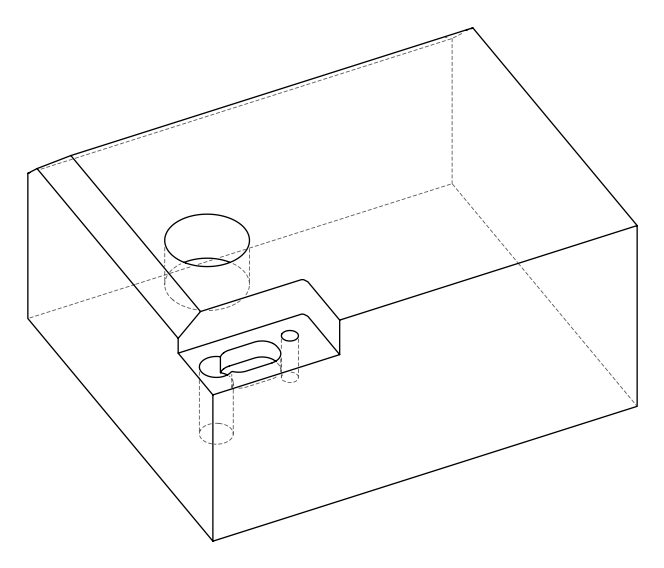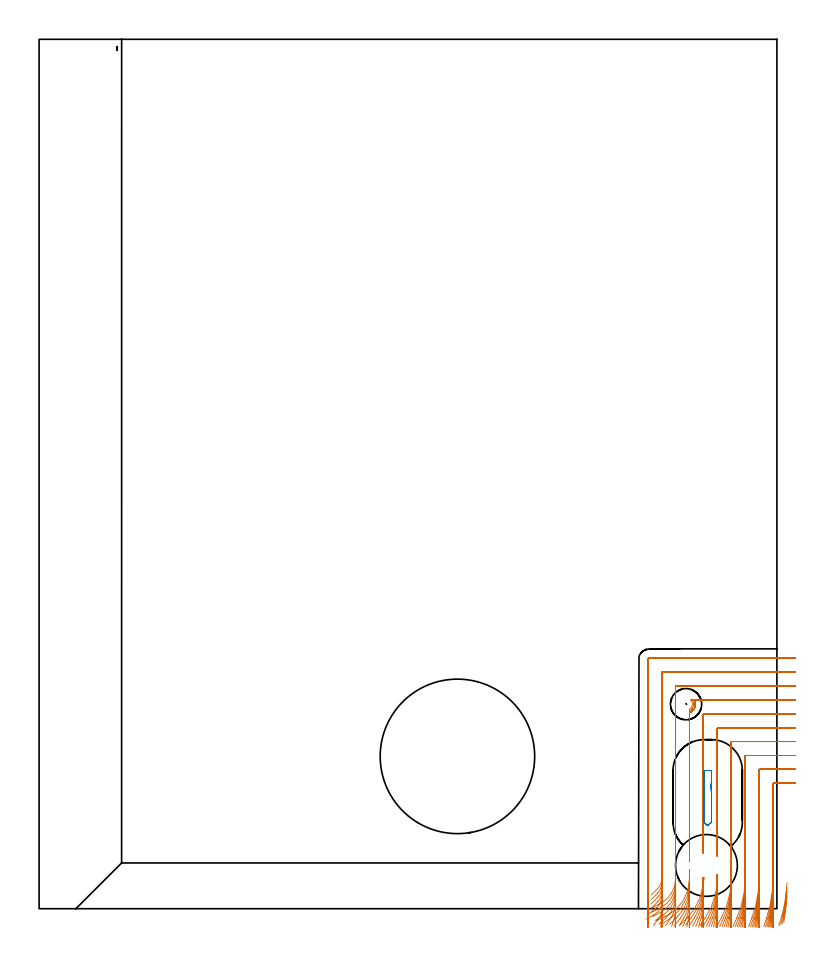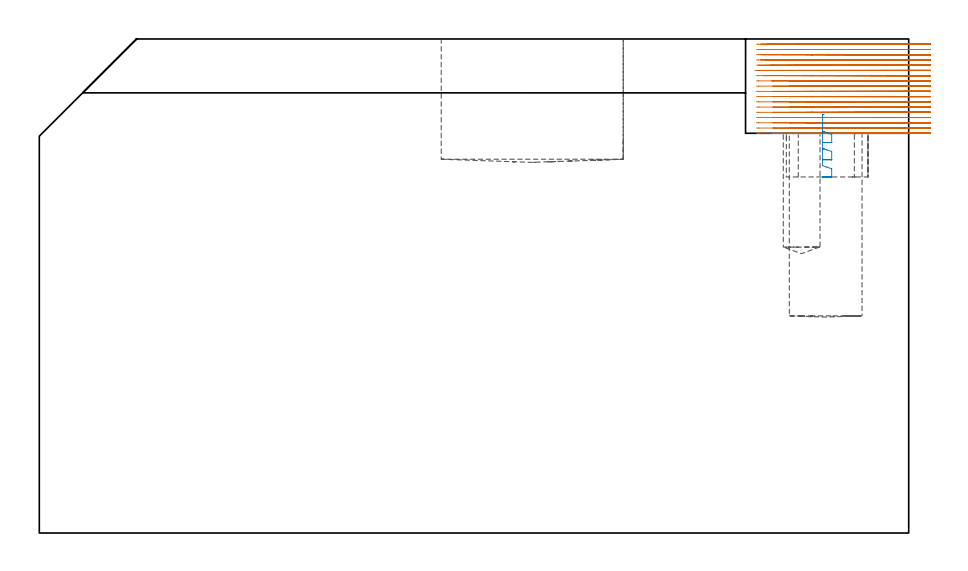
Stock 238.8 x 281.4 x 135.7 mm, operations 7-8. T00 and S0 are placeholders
(PLAN: 8 operations, 6 tool changes, 70.9 min)
(1 INDEXABLE_INSERT_DRILL_BLIND_HOLE_FROM_SOLID | STEP1POCKET | NXT0302_038 | 0.15 min | 65399 mm3)
(2 INDEXABLE_INSERT_DRILL_BLIND_HOLE_FROM_SOLID_1 | STEP1POCKET_1 | NXT0302_011 | 0.22 min | 23911 mm3)
(3 SPOT_DRILL | STEP1POCKET_2 | NXT0321_9005460120000 | 0.03 min | 2817 mm3)
(4 DRILL_BLIND_HOLE_INTO_CENTER | STEP1POCKET_2 | NXT0301_072 | 0.15 min | 2605 mm3)
(5 AREA_MILL | FG_CHAMFER_SURFACE | UGT0205_001 | 8.6 min | 21360 mm3)
(6 AREA_MILL_1 | FG_CHAMFER_SURFACE_1 | UGT0205_001 | 22.52 min | 98596 mm3)
(7 MILL_CORNER_NOTCH_RECTANGULAR | CORNER_NOTCH_RECTANGULAR | NXT0201_008 | Follow Part, ap 1.5, ae 75% | 38.59 min | 85725 mm3)
(8 MILL_OPEN_POCKET | POCKET_OPEN | UGT0201_135 | Follow Part, ap 4.975, ae 75% | 0.65 min | 8051 mm3)
(TOOL NXT0302_038 | Index. Insert Drill 50mm [880-D5000L50-04] | D50 PA176 FL200 Z2)
(TOOL NXT0302_011 | Index. Insert Drill 20mm [880-D2000L25-05] | D20 PA176 FL100 Z2)
(TOOL NXT0321_9005460120000 | NC Spot Drill, 142deg, 12mm, Carbide, Uncoated | D12 PA142 FL30 Z2)
(TOOL NXT0301_072 | Carbide Drill 10.1mm [860.1-1010-051A1-MM 2214] | D10.1 PA140 FL71 Z2)
(TOOL UGT0205_001 | Chamfer Mill 20 x 3 x 45 deg. | D20 FL50 Z2)
(TOOL NXT0201_008 | ENDMILL 6mm [2P460-0600-NA 1630] | D6 FL26 Z6)
(TOOL UGT0201_135 | Carbide End Mill 19.9 | D19.9 FL30 Z4)
(OP 7 MILL_CORNER_NOTCH_RECTANGULAR)
G17 G21 G94 G90
T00 M6
G54
G17 G0 G90 X242.083 Y8.434 S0 M3
G43 Z145.7 H1
Z134.261
G94 G1 X241.8 Y5.447 F250.
G2 X240.289 Y-2.604 R45. F500.
G1 X239.47 Y-5.49 F250.
G0 Z145.7
X244.8 Y40.6
Z134.261
G1 X241.8
X237.797 F500.
G3 X237.5 Y40.303 R0.3
G1 Y9.685
G2 X235.462 Y-3. R40.5
G1 X234.522 Y-5.849 F250.
G0 Z145.7
X244.8 Y45.1
Z134.261
G1 X241.8
X233.297 F500.
G3 X233. Y44.803 R0.3
G1 Y9.685
G2 X230.691 Y-3. R36.
G1 X229.634 Y-5.808 F250.
G0 Z145.7
X244.8 Y49.6
Z134.261
G1 X241.8
X228.797 F500.
G3 X228.5 Y49.303 R0.3
G1 Y9.685
G2 X225.833 Y-3. R31.5
G1 X224.625 Y-5.746 F250.
G0 Z145.7
X244.8 Y54.1
Z134.261
G1 X241.8
X224.297 F500.
G3 X224. Y53.803 R0.3
G1 Y9.685
G2 X220.835 Y-3. R27.
G1 X219.425 Y-5.648 F250.
G0 Z145.7
X244.8 Y58.6
Z134.261
G1 X241.8
X219.797 F500.
G3 X219.5 Y58.303 R0.3
G1 Y20.06
Y17.06 F250.
G0 Z145.7
X244.8 Y63.1
Z134.261
G1 X241.8
X215.297 F500.
G3 X215. Y62.803 R0.3
G1 Y20.923
Y17.923 F250.
G0 Z145.7
X244.8 Y67.6
Z134.261
G1 X241.8
X212.049 F500.
G2 X212.259 Y67.101 R3.003
G1 X212.284 Y67.016
G2 X210.5 Y63.416 R3.001
G1 Y62.803
Y18.315
Y15.315 F250.
G0 Z145.7
X219.667 Y10.893
Z134.261
G1 X219.429 Y7.902
G2 X215.583 Y-3. R22.5 F500.
G1 X213.892 Y-5.478 F250.
G0 Z145.7
X215.244 Y10.078
Z134.261
G1 X214.815 Y7.109
G2 X209.77 Y-3. R18. F500.
G1 X207.656 Y-5.128 F250.
G0 Z145.7
X210.502 Y12.676
Z134.261
G1 X210.5 Y9.676
G2 X202.545 Y-2.623 R13.5 F500.
G1 X199.81 Y-3.856 F250.
G0 Z145.7
X244.8 Y72.1
Z134.261
G1 X241.8
X206.298 F500.
G3 X206. Y71.802 R0.3
G1 Y9.685
G2 X201. Y1.623 R9.
G1 X198.312 Y0.29 F250.
G0 Z145.7
X244.8 Y76.6
Z134.261
G1 X241.8
X201.798 F500.
G3 X201.5 Y76.302 R0.3
G1 Y9.685
G2 X200.229 Y6.551 R4.5
G1 X198.139 Y4.398 F250.
G0 Z145.7
X244.8 Y81.1
Z134.261
G1 X241.8
X197.6 F500.
G3 X197. Y80.5 R0.6
G1 Y9.685
Y6.685 F250.
G0 Z145.7
X242.083 Y6.995
Z132.822
G1 X241.8 Y4.008
G2 X240.752 Y-2.278 R45.
G1 X240.05 Y-5.195
G0 Z145.7
X244.8 Y40.6
Z132.822
G1 X241.8
X237.797 F500.
G3 X237.5 Y40.303 R0.3
G1 Y8.246
G2 X235.907 Y-3. R40.5
G1 X235.074 Y-5.882 F250.
G0 Z145.7
X244.8 Y45.1
Z132.822
G1 X241.8
X233.297 F500.
G3 X233. Y44.803 R0.3
G1 Y8.246
G2 X231.198 Y-3. R36.
G1 X230.261 Y-5.85 F250.
G0 Z145.7
X244.8 Y49.6
Z132.822
G1 X241.8
X228.797 F500.
G3 X228.5 Y49.303 R0.3
G1 Y8.246
G2 X226.424 Y-3. R31.5
G1 X225.353 Y-5.802 F250.
G0 Z145.7
X244.8 Y54.1
Z132.822
G1 X241.8
X224.297 F500.
G3 X224. Y53.803 R0.3
G1 Y8.246
G2 X221.546 Y-3. R27.
G1 X220.297 Y-5.727 F250.
G0 Z145.7
X244.8 Y58.6
Z132.822
G1 X241.8
X219.797 F500.
G3 X219.5 Y58.303 R0.3
G1 Y20.06
Y17.06 F250.
G0 Z145.7
X244.8 Y63.1
Z132.822
G1 X241.8
X215.297 F500.
G3 X215. Y62.803 R0.3
G1 Y20.923
Y17.923 F250.
G0 Z145.7
X244.8 Y67.6
Z132.822
G1 X241.8
X212.049 F500.
G2 X212.259 Y67.101 R3.003
X210.5 Y63.416 R3.001
G1 Y62.803
Y18.315
Y15.315 F250.
G0 Z145.7
X219.539 Y10.938
Z132.822
G1 X219.498 Y7.938
G2 X216.488 Y-3. R22.5 F500.
G1 X214.988 Y-5.598 F250.
G0 Z145.7
X215.157 Y10.073
Z132.822
G1 X214.962 Y7.079
G2 X211.054 Y-3. R18. F500.
G1 X209.18 Y-5.342 F250.
G0 Z145.7
X210.5 Y12.675
Z132.822
G1 Y9.675
Y8.246 F500.
G2 X204.468 Y-3. R13.5
G1 X201.969 Y-4.66 F250.
G0 Z145.7
X244.8 Y72.1
Z132.822
G1 X241.8
X206.298 F500.
G3 X206. Y71.802 R0.3
G1 Y8.246
G2 X201. Y0.184 R9.
G1 X198.312 Y-1.15 F250.
G0 Z145.7
X244.8 Y76.6
Z132.822
G1 X241.8
X201.798 F500.
G3 X201.5 Y76.302 R0.3
G1 Y8.246
G2 X200.229 Y5.112 R4.5
G1 X198.139 Y2.959 F250.
G0 Z145.7
X244.8 Y81.1
Z132.822
G1 X241.8
X197.6 F500.
G3 X197. Y80.5 R0.6
G1 Y8.246
Y5.246 F250.
G0 Z145.7
X242.083 Y5.557
Z131.383
G1 X241.8 Y2.57
G2 X241.158 Y-1.854 R45.
G1 X240.581 Y-4.798
G0 Z145.7
X244.8 Y40.6
Z131.383
G1 X241.8
X237.797 F500.
G3 X237.5 Y40.303 R0.3
G1 Y6.808
G2 X236.294 Y-3. R40.5
G1 X235.568 Y-5.911 F250.
G0 Z145.7
X244.8 Y45.1
Z131.383
G1 X241.8
X233.297 F500.
G3 X233. Y44.803 R0.3
G1 Y6.808
G2 X231.638 Y-3. R36.
G1 X230.821 Y-5.887 F250.
G0 Z145.7
X244.8 Y49.6
Z131.383
G1 X241.8
X228.797 F500.
G3 X228.5 Y49.303 R0.3
G1 Y6.808
G2 X226.934 Y-3. R31.5
G1 X226. Y-5.851 F250.
G0 Z145.7
X244.8 Y54.1
Z131.383
G1 X241.8
X224.297 F500.
G3 X224. Y53.803 R0.3
G1 Y6.808
G2 X222.156 Y-3. R27.
G1 X221.066 Y-5.795 F250.
G0 Z145.7
X244.8 Y58.6
Z131.383
G1 X241.8
X219.797 F500.
G3 X219.5 Y58.303 R0.3
G1 Y20.06
Y17.06 F250.
G0 Z145.7
X244.8 Y63.1
Z131.383
G1 X241.8
X215.297 F500.
G3 X215. Y62.803 R0.3
G1 Y20.923
Y17.923 F250.
G0 Z145.7
X244.8 Y67.6
Z131.383
G1 X241.8
X212.049 F500.
G2 X212.259 Y67.101 R3.003
X210.5 Y63.416 R3.001
G1 Y62.803
Y18.315
Y15.315 F250.
G0 Z145.7
X219.5 Y10.942
Z131.383
G1 Y7.942
Y6.808 F500.
G2 X217.25 Y-3. R22.5
G1 X215.942 Y-5.7 F250.
G0 Z145.7
X215. Y10.08
Z131.383
G1 Y7.08
Y6.808 F500.
G2 X212.093 Y-3. R18.
G1 X210.459 Y-5.516 F250.
G0 Z145.7
X210.5 Y12.676
Z131.383
G1 Y9.676
Y6.808 F500.
G2 X206.277 Y-3. R13.5
G1 X204.097 Y-5.061 F250.
G0 Z145.7
X244.8 Y72.1
Z131.383
G1 X241.8
X206.298 F500.
G3 X206. Y71.802 R0.3
G1 Y6.808
G2 X201.227 Y-1.138 R9.
G1 X198.578 Y-2.547 F250.
G0 Z145.7
X244.8 Y76.6
Z131.383
G1 X241.8
X201.798 F500.
G3 X201.5 Y76.302 R0.3
G1 Y6.808
G2 X200.229 Y3.674 R4.5
G1 X198.14 Y1.521 F250.
G0 Z145.7
X244.8 Y81.1
Z131.383
G1 X241.8
X197.6 F500.
G3 X197. Y80.5 R0.6
G1 Y6.808
Y3.808 F250.
G0 Z145.7
X242.083 Y4.115
Z129.944
G1 X241.8 Y1.128
G2 X241.504 Y-1.3 R45.
G1 X241.059 Y-4.267
G0 Z145.7
X244.8 Y40.6
Z129.944
G1 X241.8
X237.797 F500.
G3 X237.5 Y40.303 R0.3
G1 Y5.366
G2 X236.627 Y-3. R40.5
G1 X236.007 Y-5.935 F250.
G0 Z145.7
X244.8 Y45.1
Z129.944
G1 X241.8
X233.297 F500.
G3 X233. Y44.803 R0.3
G1 Y5.366
G2 X232.014 Y-3. R36.
G1 X231.317 Y-5.918 F250.
G0 Z145.7
X244.8 Y49.6
Z129.944
G1 X241.8
X228.797 F500.
G3 X228.5 Y49.303 R0.3
G1 Y5.366
G2 X227.369 Y-3. R31.5
G1 X226.572 Y-5.892 F250.
G0 Z145.7
X244.8 Y54.1
Z129.944
G1 X241.8
X224.297 F500.
G3 X224. Y53.803 R0.3
G1 Y5.366
G2 X222.671 Y-3. R27.
G1 X221.742 Y-5.852 F250.
G0 Z145.7
X244.8 Y58.6
Z129.944
G1 X241.8
X219.797 F500.
G3 X219.5 Y58.303 R0.3
G1 Y20.06
Y17.06 F250.
G0 Z145.7
X244.8 Y63.1
Z129.944
G1 X241.8
X215.297 F500.
G3 X215. Y62.803 R0.3
G1 Y20.923
Y17.923 F250.
G0 Z145.7
X244.8 Y67.6
Z129.944
G1 X241.8
X212.049 F500.
G2 X212.259 Y67.101 R3.003
X210.5 Y63.416 R3.001
G1 Y62.803
Y18.315
Y15.315 F250.
G0 Z145.7
X219.5 Y10.942
Z129.944
G1 Y7.942
Y5.366 F500.
G2 X217.887 Y-3. R22.5
G1 X216.771 Y-5.785 F250.
G0 Z145.7
X215. Y10.08
Z129.944
G1 Y7.08
Y5.366 F500.
G2 X212.938 Y-3. R18.
G1 X211.544 Y-5.656 F250.
G0 Z145.7
X210.5 Y12.676
Z129.944
G1 Y9.676
Y5.366 F500.
G2 X207.595 Y-3. R13.5
G1 X205.736 Y-5.355 F250.
G0 Z145.7
X244.8 Y72.1
Z129.944
G1 X241.8
X206.298 F500.
G3 X206. Y71.802 R0.3
G1 Y5.366
G2 X201.899 Y-2.184 R9.
G1 X199.382 Y-3.817 F250.
G0 Z145.7
X244.8 Y76.6
Z129.944
G1 X241.8
X201.798 F500.
G3 X201.5 Y76.302 R0.3
G1 Y5.366
G2 X200.229 Y2.232 R4.5
G1 X198.14 Y0.079 F250.
G0 Z145.7
X244.8 Y81.1
Z129.944
G1 X241.8
X197.6 F500.
G3 X197. Y80.5 R0.6
G1 Y5.366
Y2.366 F250.
G0 Z145.7
X244.8 Y40.6
Z128.505
G1 X241.8
X237.797 F500.
G3 X237.5 Y40.303 R0.3
G1 Y3.808
G2 X236.924 Y-3. R40.5
G1 X236.419 Y-5.957 F250.
G0 Z145.7
X244.8 Y45.1
Z128.505
G1 X241.8
X233.297 F500.
G3 X233. Y44.803 R0.3
G1 Y3.808
G2 X232.35 Y-3. R36.
G1 X231.783 Y-5.946 F250.
G0 Z145.7
X244.8 Y49.6
Z128.505
G1 X241.8
X228.797 F500.
G3 X228.5 Y49.303 R0.3
G1 Y3.808
G2 X227.755 Y-3. R31.5
G1 X227.107 Y-5.929 F250.
G0 Z145.7
X244.8 Y54.1
Z128.505
G1 X241.8
X224.297 F500.
G3 X224. Y53.803 R0.3
G1 Y3.808
G2 X223.127 Y-3. R27.
G1 X222.371 Y-5.903 F250.
G0 Z145.7
X244.8 Y58.6
Z128.505
G1 X241.8
X219.797 F500.
G3 X219.5 Y58.303 R0.3
G1 Y20.06
Y17.06 F250.
G0 Z145.7
X244.8 Y63.1
Z128.505
G1 X241.8
X215.297 F500.
G3 X215. Y62.803 R0.3
G1 Y20.923
Y17.923 F250.
G0 Z145.7
X244.8 Y67.6
Z128.505
G1 X241.8
X212.049 F500.
G2 X212.259 Y67.101 R3.003
X210.5 Y63.416 R3.001
G1 Y62.803
Y18.315
Y15.315 F250.
G0 Z145.7
X219.5 Y10.942
Z128.505
G1 Y7.942
Y3.808 F500.
G2 X218.445 Y-3. R22.5
G1 X217.537 Y-5.859 F250.
G0 Z145.7
X215. Y10.08
Z128.505
G1 Y7.08
Y3.808 F500.
G2 X213.663 Y-3. R18.
G1 X212.528 Y-5.777 F250.
G0 Z145.7
X210.5 Y12.676
Z128.505
G1 Y9.676
Y3.808 F500.
G2 X208.657 Y-3. R13.5
G1 X207.144 Y-5.591 F250.
G0 Z145.7
X244.8 Y72.1
Z128.505
G1 X241.8
X206.298 F500.
G3 X206. Y71.802 R0.3
G1 Y3.808
G2 X202.888 Y-2.999 R9.
G1 X200.619 Y-4.961 F250.
G0 Z145.7
X244.8 Y76.6
Z128.505
G1 X241.8
X201.798 F500.
G3 X201.5 Y76.302 R0.3
G1 Y3.808
G2 X199.819 Y0.301 R4.5
G1 X197.481 Y-1.578 F250.
G0 Z145.7
X244.8 Y81.1
Z128.505
G1 X241.8
X197.6 F500.
G3 X197. Y80.5 R0.6
G1 Y3.808
Y0.808 F250.
G0 Z145.7
X244.8 Y40.6
Z127.067
G1 X241.8
X237.797 F500.
G3 X237.5 Y40.303 R0.3
G1 Y2.063
G2 X237.182 Y-3. R40.5
G1 X236.807 Y-5.976 F250.
G0 Z145.7
X244.8 Y45.1
Z127.067
G1 X241.8
X233.297 F500.
G3 X233. Y44.803 R0.3
G1 Y2.063
G2 X232.642 Y-3. R36.
G1 X232.22 Y-5.97 F250.
G0 Z145.7
X244.8 Y49.6
Z127.067
G1 X241.8
X228.797 F500.
G3 X228.5 Y49.303 R0.3
G1 Y2.063
G2 X228.09 Y-3. R31.5
G1 X227.608 Y-5.961 F250.
G0 Z145.7
X244.8 Y54.1
Z127.067
G1 X241.8
X224.297 F500.
G3 X224. Y53.803 R0.3
G1 Y2.063
G2 X223.521 Y-3. R27.
G1 X222.958 Y-5.947 F250.
G0 Z145.7
X244.8 Y58.6
Z127.067
G1 X241.8
X219.797 F500.
G3 X219.5 Y58.303 R0.3
G1 Y20.06
Y17.06 F250.
G0 Z145.7
X244.8 Y63.1
Z127.067
G1 X241.8
X215.297 F500.
G3 X215. Y62.803 R0.3
G1 Y20.923
Y17.923 F250.
G0 Z145.7
X244.8 Y67.6
Z127.067
G1 X241.8
X212.049 F500.
G2 X212.259 Y67.101 R3.003
X210.5 Y63.416 R3.001
G1 Y62.803
Y18.315
Y15.315 F250.
G0 Z145.7
X219.5 Y10.942
Z127.067
G1 Y7.942
Y2.063 F500.
G2 X218.923 Y-3. R22.5
G1 X218.248 Y-5.923 F250.
G0 Z145.7
X215. Y10.08
Z127.067
G1 Y7.08
Y2.063 F500.
G2 X214.273 Y-3. R18.
G1 X213.429 Y-5.879 F250.
G0 Z145.7
X210.5 Y12.676
Z127.067
G1 Y9.676
Y2.063 F500.
G2 X209.514 Y-3. R13.5
G1 X208.389 Y-5.781 F250.
G0 Z145.7
X244.8 Y72.1
Z127.067
G1 X241.8
X206.298 F500.
G3 X206. Y71.802 R0.3
G1 Y2.063
G2 X204.441 Y-3. R9.
G1 X202.753 Y-5.48 F250.
G0 Z145.7
X244.8 Y76.6
Z127.067
G1 X241.8
X201.798 F500.
G3 X201.5 Y76.302 R0.3
G1 Y2.063
G2 X199.173 Y-1.877 R4.5
G1 X196.546 Y-3.326 F250.
G0 Z145.7
X244.8 Y81.1
Z127.067
G1 X241.8
X197.6 F500.
G3 X197. Y80.5 R0.6
G1 Y2.063
Y-0.937 F250.
G0 Z145.7
X244.8 Y40.6
Z125.628
G1 X241.8
X237.797 F500.
G3 X237.5 Y40.303 R0.3
G1 Y-0.35
G2 X237.413 Y-3. R40.5
G1 X237.217 Y-5.994 F250.
G0 Z145.7
X244.8 Y45.1
Z125.628
G1 X241.8
X233.297 F500.
G3 X233. Y44.803 R0.3
G1 Y-0.35
G2 X232.902 Y-3. R36.
G1 X232.681 Y-5.992 F250.
G0 Z145.7
X244.8 Y49.6
Z125.628
G1 X241.8
X228.797 F500.
G3 X228.5 Y49.303 R0.3
G1 Y-0.35
G2 X228.388 Y-3. R31.5
G1 X228.136 Y-5.989 F250.
G0 Z145.7
X244.8 Y54.1
Z125.628
G1 X241.8
X224.297 F500.
G3 X224. Y53.803 R0.3
G1 Y-0.35
G2 X223.87 Y-3. R27.
G1 X223.575 Y-5.986 F250.
G0 Z145.7
X244.8 Y58.6
Z125.628
G1 X241.8
X219.797 F500.
G3 X219.5 Y58.303 R0.3
G1 Y20.051
Y17.051 F250.
G0 Z145.7
X244.8 Y63.1
Z125.628
G1 X241.8
X215.297 F500.
G3 X215. Y62.803 R0.3
G1 Y20.923
Y17.923 F250.
G0 Z145.7
X244.8 Y67.6
Z125.628
G1 X241.8
X212.049 F500.
G2 X212.139 Y67.415 R3.003
X212.258 Y67.103 R3.002
X212.374 Y66.564 R3.
X210.5 Y63.416 R3.001
G1 Y62.803
Y18.315
Y15.315 F250.
G0 Z145.7
X219.5 Y10.943
Z125.628
G1 Y7.943
Y-0.35 F500.
G2 X219.343 Y-3. R22.5
G1 X218.99 Y-5.979 F250.
G0 Z145.7
X215. Y10.075
Z125.628
G1 Y7.075
Y-0.35 F500.
G2 X214.804 Y-3. R18.
G1 X214.362 Y-5.967 F250.
G0 Z145.7
X210.5 Y12.675
Z125.628
G1 Y9.675
Y-0.35 F500.
G2 X210.237 Y-3. R13.5
G1 X209.648 Y-5.942 F250.
G0 Z145.7
X244.8 Y72.1
Z125.628
G1 X241.8
X206.298 F500.
G3 X206. Y71.802 R0.3
G1 Y-0.35
G2 X205.601 Y-3. R9.
G1 X204.717 Y-5.867 F250.
G0 Z145.7
X244.8 Y76.6
Z125.628
G1 X241.8
X201.798 F500.
G3 X201.5 Y76.302 R0.3
G1 Y-0.35
G2 X200.637 Y-3. R4.5
G1 X198.87 Y-5.424 F250.
G0 Z145.7
X244.8 Y81.1
Z125.628
G1 X241.8
X197.6 F500.
G3 X197. Y80.5 R0.6
G1 Y-0.35
Y-3.35 F250.
G0 Z145.7
X244.8 Y40.6
Z124.189
G1 X241.8
X237.797 F500.
G3 X237.5 Y40.303 R0.3
G1 Y-2.57
G2 X237.498 Y-3. R40.5
G1 X237.466 Y-6. F250.
G0 Z145.7
X244.8 Y45.1
Z124.189
G1 X241.8
X233.297 F500.
G3 X233. Y44.803 R0.3
G1 Y-2.57
G2 X232.997 Y-3. R36.
G1 X232.962 Y-6. F250.
G0 Z145.7
X244.8 Y49.6
Z124.189
G1 X241.8
X228.797 F500.
G3 X228.5 Y49.303 R0.3
G1 Y-2.57
G2 X228.497 Y-3. R31.5
G1 X228.456 Y-6. F250.
G0 Z145.7
X244.8 Y54.1
Z124.189
G1 X241.8
X224.297 F500.
G3 X224. Y53.803 R0.3
G1 Y-2.57
G2 X223.997 Y-3. R27.
G1 X223.949 Y-6. F250.
G0 Z145.7
X244.8 Y58.6
Z124.189
G1 X241.8
X219.797 F500.
G3 X219.5 Y58.303 R0.3
G1 Y20.051
Y17.051 F250.
G0 Z145.7
X244.8 Y63.1
Z124.189
G1 X241.8
X215.297 F500.
G3 X215. Y62.803 R0.3
G1 Y20.923
Y17.923 F250.
G0 Z145.7
X244.8 Y67.6
Z124.189
G1 X241.8
X212.049 F500.
G2 X212.139 Y67.415 R3.003
X212.258 Y67.103 R3.002
X212.374 Y66.564 R3.
X210.5 Y63.416 R3.001
G1 Y62.803
Y18.315
Y15.315 F250.
G0 Z145.7
X219.5 Y10.943
Z124.189
G1 Y7.943
Y-2.57 F500.
G2 X219.496 Y-3. R22.5
G1 X219.439 Y-5.999 F250.
G0 Z145.7
X215. Y10.075
Z124.189
G1 Y7.075
Y-2.57 F500.
G2 X214.995 Y-3. R18.
G1 X214.923 Y-5.999 F250.
G0 Z145.7
X210.5 Y12.675
Z124.189
G1 Y9.675
Y-2.57 F500.
G2 X210.493 Y-3. R13.5
G1 X210.398 Y-5.998 F250.
G0 Z145.7
X244.8 Y72.1
Z124.189
G1 X241.8
X206.298 F500.
G3 X206. Y71.802 R0.3
G1 Y-2.57
G2 X205.99 Y-3. R9.
G1 X205.847 Y-5.997 F250.
G0 Z145.7
X244.8 Y76.6
Z124.189
G1 X241.8
X201.798 F500.
G3 X201.5 Y76.302 R0.3
G1 Y-2.57
G2 X201.479 Y-3. R4.5
G1 X201.193 Y-5.986 F250.
G0 Z145.7
X244.8 Y81.1
Z124.189
G1 X241.8
X197.6 F500.
G3 X197. Y80.5 R0.6
G1 Y-2.57
Y-5.57 F250.
G0 Z145.7
X244.8 Y40.6
Z122.75
G1 X241.8
X237.797 F500.
G3 X237.5 Y40.303 R0.3
G1 Y-3.
Y-6. F250.
G0 Z145.7
X244.8 Y45.1
Z122.75
G1 X241.8
X233.297 F500.
G3 X233. Y44.803 R0.3
G1 Y-3.
Y-6. F250.
G0 Z145.7
X244.8 Y49.6
Z122.75
G1 X241.8
X228.797 F500.
G3 X228.5 Y49.303 R0.3
G1 Y-3.
Y-6. F250.
G0 Z145.7
X244.8 Y54.1
Z122.75
G1 X241.8
X224.297 F500.
G3 X224. Y53.803 R0.3
G1 Y-3.
Y-6. F250.
G0 Z145.7
X244.8 Y58.6
Z122.75
G1 X241.8
X219.797 F500.
G3 X219.5 Y58.303 R0.3
G1 Y20.06
Y17.06 F250.
G0 Z145.7
X244.8 Y63.1
Z122.75
G1 X241.8
X215.297 F500.
G3 X215. Y62.803 R0.3
G1 Y20.923
Y17.923 F250.
G0 Z145.7
X244.8 Y67.6
Z122.75
G1 X241.8
X212.049 F500.
G2 X212.259 Y67.101 R3.003
X210.5 Y63.416 R3.001
G1 Y62.803
Y18.315
Y15.315 F250.
G0 Z145.7
X219.5 Y10.942
Z122.75
G1 Y7.942
Y-3. F500.
Y-6. F250.
G0 Z145.7
X215. Y10.08
Z122.75
G1 Y7.08
Y-3. F500.
Y-6. F250.
G0 Z145.7
X210.5 Y12.676
Z122.75
G1 Y9.676
Y-3. F500.
Y-6. F250.
G0 Z145.7
X244.8 Y72.1
Z122.75
G1 X241.8
X206.298 F500.
G3 X206. Y71.802 R0.3
G1 Y-3.
Y-6. F250.
G0 Z145.7
X244.8 Y76.6
Z122.75
G1 X241.8
X201.798 F500.
G3 X201.5 Y76.302 R0.3
G1 Y-3.
Y-6. F250.
G0 Z145.7
X244.8 Y81.1
Z122.75
G1 X241.8
X197.6 F500.
G3 X197. Y80.5 R0.6
G1 Y-3.
Y-6. F250.
G0 Z145.7
X244.8 Y40.6
Z121.311
G1 X241.8
X237.797 F500.
G3 X237.5 Y40.303 R0.3
G1 Y-3.
Y-6. F250.
G0 Z145.7
X244.8 Y45.1
Z121.311
G1 X241.8
X233.297 F500.
G3 X233. Y44.803 R0.3
G1 Y-3.
Y-6. F250.
G0 Z145.7
X244.8 Y49.6
Z121.311
G1 X241.8
X228.797 F500.
G3 X228.5 Y49.303 R0.3
G1 Y-3.
Y-6. F250.
G0 Z145.7
X244.8 Y54.1
Z121.311
G1 X241.8
X224.297 F500.
G3 X224. Y53.803 R0.3
G1 Y-3.
Y-6. F250.
G0 Z145.7
X244.8 Y58.6
Z121.311
G1 X241.8
X219.797 F500.
G3 X219.5 Y58.303 R0.3
G1 Y20.06
Y17.06 F250.
G0 Z145.7
X244.8 Y63.1
Z121.311
G1 X241.8
X215.297 F500.
G3 X215. Y62.803 R0.3
G1 Y20.923
Y17.923 F250.
G0 Z145.7
X244.8 Y67.6
Z121.311
G1 X241.8
X212.049 F500.
G2 X212.259 Y67.101 R3.003
X210.5 Y63.416 R3.001
G1 Y62.803
Y18.315
Y15.315 F250.
G0 Z145.7
X219.5 Y10.942
Z121.311
G1 Y7.942
Y-3. F500.
Y-6. F250.
G0 Z145.7
X215. Y10.08
Z121.311
G1 Y7.08
Y-3. F500.
Y-6. F250.
G0 Z145.7
X210.5 Y12.676
Z121.311
G1 Y9.676
Y-3. F500.
Y-6. F250.
G0 Z145.7
X244.8 Y72.1
Z121.311
G1 X241.8
X206.298 F500.
G3 X206. Y71.802 R0.3
G1 Y-3.
Y-6. F250.
G0 Z145.7
X244.8 Y76.6
Z121.311
G1 X241.8
X201.798 F500.
G3 X201.5 Y76.302 R0.3
G1 Y-3.
Y-6. F250.
G0 Z145.7
X244.8 Y81.1
Z121.311
G1 X241.8
X197.6 F500.
G3 X197. Y80.5 R0.6
G1 Y-3.
Y-6. F250.
G0 Z145.7
X244.8 Y40.6
Z119.872
G1 X241.8
X237.797 F500.
G3 X237.5 Y40.303 R0.3
G1 Y-3.
Y-6. F250.
G0 Z145.7
X244.8 Y45.1
Z119.872
G1 X241.8
X233.297 F500.
G3 X233. Y44.803 R0.3
G1 Y-3.
Y-6. F250.
G0 Z145.7
X244.8 Y49.6
Z119.872
G1 X241.8
X228.797 F500.
G3 X228.5 Y49.303 R0.3
G1 Y-3.
Y-6. F250.
G0 Z145.7
X244.8 Y54.1
Z119.872
G1 X241.8
X224.297 F500.
G3 X224. Y53.803 R0.3
G1 Y-3.
Y-6. F250.
G0 Z145.7
X244.8 Y58.6
Z119.872
G1 X241.8
X219.797 F500.
G3 X219.5 Y58.303 R0.3
G1 Y20.06
Y17.06 F250.
G0 Z145.7
X244.8 Y63.1
Z119.872
G1 X241.8
X215.297 F500.
G3 X215. Y62.803 R0.3
G1 Y20.923
Y17.923 F250.
G0 Z145.7
X244.8 Y67.6
Z119.872
G1 X241.8
X212.049 F500.
G2 X212.259 Y67.101 R3.003
X210.5 Y63.416 R3.001
G1 Y62.803
Y18.315
Y15.315 F250.
G0 Z145.7
X219.5 Y10.942
Z119.872
G1 Y7.942
Y-3. F500.
Y-6. F250.
G0 Z145.7
X215. Y10.08
Z119.872
G1 Y7.08
Y-3. F500.
Y-6. F250.
G0 Z145.7
X210.5 Y12.676
Z119.872
G1 Y9.676
Y-3. F500.
Y-6. F250.
G0 Z145.7
X244.8 Y72.1
Z119.872
G1 X241.8
X206.298 F500.
G3 X206. Y71.802 R0.3
G1 Y-3.
Y-6. F250.
G0 Z145.7
X244.8 Y76.6
Z119.872
G1 X241.8
X201.798 F500.
G3 X201.5 Y76.302 R0.3
G1 Y-3.
Y-6. F250.
G0 Z145.7
X244.8 Y81.1
Z119.872
G1 X241.8
X197.6 F500.
G3 X197. Y80.5 R0.6
G1 Y-3.
Y-6. F250.
G0 Z145.7
X244.8 Y40.6
Z118.433
G1 X241.8
X237.797 F500.
G3 X237.5 Y40.303 R0.3
G1 Y-3.
Y-6. F250.
G0 Z145.7
X244.8 Y45.1
Z118.433
G1 X241.8
X233.297 F500.
G3 X233. Y44.803 R0.3
G1 Y-3.
Y-6. F250.
G0 Z145.7
X244.8 Y49.6
Z118.433
G1 X241.8
X228.797 F500.
G3 X228.5 Y49.303 R0.3
G1 Y-3.
Y-6. F250.
G0 Z145.7
X244.8 Y54.1
Z118.433
G1 X241.8
X224.297 F500.
G3 X224. Y53.803 R0.3
G1 Y-3.
Y-6. F250.
G0 Z145.7
X244.8 Y58.6
Z118.433
G1 X241.8
X219.797 F500.
G3 X219.5 Y58.303 R0.3
G1 Y20.06
Y17.06 F250.
G0 Z145.7
X244.8 Y63.1
Z118.433
G1 X241.8
X215.297 F500.
G3 X215. Y62.803 R0.3
G1 Y20.923
Y17.923 F250.
G0 Z145.7
X244.8 Y67.6
Z118.433
G1 X241.8
X212.049 F500.
G2 X212.259 Y67.101 R3.003
X210.5 Y63.416 R3.001
G1 Y62.803
Y18.315
Y15.315 F250.
G0 Z145.7
X219.5 Y10.942
Z118.433
G1 Y7.942
Y-3. F500.
Y-6. F250.
G0 Z145.7
X215. Y10.08
Z118.433
G1 Y7.08
Y-3. F500.
Y-6. F250.
G0 Z145.7
X210.5 Y12.676
Z118.433
G1 Y9.676
Y-3. F500.
Y-6. F250.
G0 Z145.7
X244.8 Y72.1
Z118.433
G1 X241.8
X206.298 F500.
G3 X206. Y71.802 R0.3
G1 Y-3.
Y-6. F250.
G0 Z145.7
X244.8 Y76.6
Z118.433
G1 X241.8
X201.798 F500.
G3 X201.5 Y76.302 R0.3
G1 Y-3.
Y-6. F250.
G0 Z145.7
X244.8 Y81.1
Z118.433
G1 X241.8
X197.6 F500.
G3 X197. Y80.5 R0.6
G1 Y-3.
Y-6. F250.
G0 Z145.7
X244.8 Y40.6
Z116.994
G1 X241.8
X237.797 F500.
G3 X237.5 Y40.303 R0.3
G1 Y-3.
Y-6. F250.
G0 Z145.7
X244.8 Y45.1
Z116.994
G1 X241.8
X233.297 F500.
G3 X233. Y44.803 R0.3
G1 Y-3.
Y-6. F250.
G0 Z145.7
X244.8 Y49.6
Z116.994
G1 X241.8
X228.797 F500.
G3 X228.5 Y49.303 R0.3
G1 Y-3.
Y-6. F250.
G0 Z145.7
X244.8 Y54.1
Z116.994
G1 X241.8
X224.297 F500.
G3 X224. Y53.803 R0.3
G1 Y-3.
Y-6. F250.
G0 Z145.7
X244.8 Y58.6
Z116.994
G1 X241.8
X219.797 F500.
G3 X219.5 Y58.303 R0.3
G1 Y20.06
Y17.06 F250.
G0 Z145.7
X244.8 Y63.1
Z116.994
G1 X241.8
X215.297 F500.
G3 X215. Y62.803 R0.3
G1 Y20.923
Y17.923 F250.
G0 Z145.7
X244.8 Y67.6
Z116.994
G1 X241.8
X212.049 F500.
G2 X212.262 Y67.091 R3.002
X212.374 Y66.564 R3.
X210.5 Y63.416 R3.001
G1 Y18.315
Y15.315 F250.
G0 Z145.7
X219.5 Y10.942
Z116.994
G1 Y7.942
Y-3. F500.
Y-6. F250.
G0 Z145.7
X215. Y10.08
Z116.994
G1 Y7.08
Y-3. F500.
Y-6. F250.
G0 Z145.7
X210.5 Y12.676
Z116.994
G1 Y9.676
Y-3. F500.
Y-6. F250.
G0 Z145.7
X244.8 Y72.1
Z116.994
G1 X241.8
X206.298 F500.
G3 X206. Y71.802 R0.3
G1 Y-3.
Y-6. F250.
G0 Z145.7
X244.8 Y76.6
Z116.994
G1 X241.8
X201.798 F500.
G3 X201.5 Y76.302 R0.3
G1 Y-3.
Y-6. F250.
G0 Z145.7
X244.8 Y81.1
Z116.994
G1 X241.8
X197.6 F500.
G3 X197. Y80.5 R0.6
G1 Y-3.
Y-6. F250.
G0 Z145.7
X244.8 Y40.6
Z115.556
G1 X241.8
X237.797 F500.
G3 X237.5 Y40.303 R0.3
G1 Y-3.
Y-6. F250.
G0 Z145.7
X244.8 Y45.1
Z115.556
G1 X241.8
X233.297 F500.
G3 X233. Y44.803 R0.3
G1 Y-3.
Y-6. F250.
G0 Z145.7
X244.8 Y49.6
Z115.556
G1 X241.8
X228.797 F500.
G3 X228.5 Y49.303 R0.3
G1 Y-3.
Y-6. F250.
G0 Z145.7
X244.8 Y54.1
Z115.556
G1 X241.8
X224.297 F500.
G3 X224. Y53.803 R0.3
G1 Y-3.
Y-6. F250.
G0 Z145.7
X244.8 Y58.6
Z115.556
G1 X241.8
X219.797 F500.
G3 X219.5 Y58.303 R0.3
G1 Y20.06
Y17.06 F250.
G0 Z145.7
X244.8 Y63.1
Z115.556
G1 X241.8
X215.297 F500.
G3 X215. Y62.803 R0.3
G1 Y20.923
Y17.923 F250.
G0 Z145.7
X244.8 Y67.6
Z115.556
G1 X241.8
X212.049 F500.
G2 X212.262 Y67.091 R3.002
X212.374 Y66.564 R3.
X210.5 Y63.416 R3.001
G1 Y62.803
Y18.315
Y15.315 F250.
G0 Z145.7
X219.5 Y10.942
Z115.556
G1 Y7.942
Y-3. F500.
Y-6. F250.
G0 Z145.7
X215. Y10.079
Z115.556
G1 Y7.079
Y-3. F500.
Y-6. F250.
G0 Z145.7
X210.5 Y12.675
Z115.556
G1 Y9.675
Y-3. F500.
Y-6. F250.
G0 Z145.7
X244.8 Y72.1
Z115.556
G1 X241.8
X206.298 F500.
G3 X206. Y71.802 R0.3
G1 Y-3.
Y-6. F250.
G0 Z145.7
X244.8 Y76.6
Z115.556
G1 X241.8
X201.798 F500.
G3 X201.5 Y76.302 R0.3
G1 Y-3.
Y-6. F250.
G0 Z145.7
X244.8 Y81.1
Z115.556
G1 X241.8
X197.6 F500.
G3 X197. Y80.5 R0.6
G1 Y-3.
Y-6. F250.
G0 Z145.7
X244.8 Y40.6
Z114.117
G1 X241.8
X237.797 F500.
G3 X237.5 Y40.303 R0.3
G1 Y-3.
Y-6. F250.
G0 Z145.7
X244.8 Y45.1
Z114.117
G1 X241.8
X233.297 F500.
G3 X233. Y44.803 R0.3
G1 Y-3.
Y-6. F250.
G0 Z145.7
X244.8 Y49.6
Z114.117
G1 X241.8
X228.797 F500.
G3 X228.5 Y49.303 R0.3
G1 Y-3.
Y-6. F250.
G0 Z145.7
X244.8 Y54.1
Z114.117
G1 X241.8
X224.297 F500.
G3 X224. Y53.803 R0.3
G1 Y-3.
Y-6. F250.
G0 Z145.7
X244.8 Y58.6
Z114.117
G1 X241.8
X219.797 F500.
G3 X219.5 Y58.303 R0.3
G1 Y20.06
Y17.06 F250.
G0 Z145.7
X244.8 Y63.1
Z114.117
G1 X241.8
X215.297 F500.
G3 X215. Y62.803 R0.3
G1 Y20.923
Y17.923 F250.
G0 Z145.7
X244.8 Y67.6
Z114.117
G1 X241.8
X212.049 F500.
G2 X212.259 Y67.101 R3.003
X212.374 Y66.564 R3.001
X211.612 Y64.191 R2.987
X210.5 Y63.419 R2.995
G1 Y62.803
Y18.315
Y15.315 F250.
G0 Z145.7
X219.5 Y10.942
Z114.117
G1 Y7.942
Y-3. F500.
Y-6. F250.
G0 Z145.7
X215. Y10.08
Z114.117
G1 Y7.08
Y-3. F500.
Y-6. F250.
G0 Z145.7
X210.5 Y12.676
Z114.117
G1 Y9.676
Y-3. F500.
Y-6. F250.
G0 Z145.7
X244.8 Y72.1
Z114.117
G1 X241.8
X206.298 F500.
G3 X206. Y71.802 R0.3
G1 Y-3.
Y-6. F250.
G0 Z145.7
X244.8 Y76.6
Z114.117
G1 X241.8
X201.798 F500.
G3 X201.5 Y76.302 R0.3
G1 Y-3.
Y-6. F250.
G0 Z145.7
X244.8 Y81.1
Z114.117
G1 X241.8
X197.6 F500.
G3 X197. Y80.5 R0.6
G1 Y-3.
Y-6. F250.
G0 Z145.7
X244.8 Y40.6
Z112.678
G1 X241.8
X237.797 F500.
G3 X237.5 Y40.303 R0.3
G1 Y-3.
Y-6. F250.
G0 Z145.7
X244.8 Y45.1
Z112.678
G1 X241.8
X233.297 F500.
G3 X233. Y44.803 R0.3
G1 Y-3.
Y-6. F250.
G0 Z145.7
X244.8 Y49.6
Z112.678
G1 X241.8
X228.797 F500.
G3 X228.5 Y49.303 R0.3
G1 Y-3.
Y-6. F250.
G0 Z145.7
X244.8 Y54.1
Z112.678
G1 X241.8
X224.297 F500.
G3 X224. Y53.803 R0.3
G1 Y-3.
Y-6. F250.
G0 Z145.7
X244.8 Y58.6
Z112.678
G1 X241.8
X219.797 F500.
G3 X219.5 Y58.303 R0.3
G1 Y20.06
Y17.06 F250.
G0 Z145.7
X244.8 Y63.1
Z112.678
G1 X241.8
X215.297 F500.
G3 X215. Y62.803 R0.3
G1 Y20.923
Y17.923 F250.
G0 Z145.7
X244.8 Y67.6
Z112.678
G1 X241.8
X212.049 F500.
G2 X212.259 Y67.101 R3.003
X212.374 Y66.564 R3.001
X211.612 Y64.191 R2.987
X210.5 Y63.419 R2.995
G1 Y18.315
Y15.315 F250.
G0 Z145.7
X219.5 Y10.942
Z112.678
G1 Y7.942
Y-3. F500.
Y-6. F250.
G0 Z145.7
X215. Y10.08
Z112.678
G1 Y7.08
Y-3. F500.
Y-6. F250.
G0 Z145.7
X210.5 Y12.676
Z112.678
G1 Y9.676
Y-3. F500.
Y-6. F250.
G0 Z145.7
X244.8 Y72.1
Z112.678
G1 X241.8
X206.298 F500.
G3 X206. Y71.802 R0.3
G1 Y-3.
Y-6. F250.
G0 Z145.7
X244.8 Y76.6
Z112.678
G1 X241.8
X201.798 F500.
G3 X201.5 Y76.302 R0.3
G1 Y-3.
Y-6. F250.
G0 Z145.7
X244.8 Y81.1
Z112.678
G1 X241.8
X197.6 F500.
G3 X197. Y80.5 R0.6
G1 Y-3.
Y-6. F250.
G0 Z145.7
X244.8 Y40.6
Z111.239
G1 X241.8
X237.797 F500.
G3 X237.5 Y40.303 R0.3
G1 Y-3.
Y-6. F250.
G0 Z145.7
X244.8 Y45.1
Z111.239
G1 X241.8
X233.297 F500.
G3 X233. Y44.803 R0.3
G1 Y-3.
Y-6. F250.
G0 Z145.7
X244.8 Y49.6
Z111.239
G1 X241.8
X228.797 F500.
G3 X228.5 Y49.303 R0.3
G1 Y-3.
Y-6. F250.
G0 Z145.7
X244.8 Y54.1
Z111.239
G1 X241.8
X224.297 F500.
G3 X224. Y53.803 R0.3
G1 Y-3.
Y-6. F250.
G0 Z145.7
X244.8 Y58.6
Z111.239
G1 X241.8
X219.797 F500.
G3 X219.5 Y58.303 R0.3
G1 Y20.06
Y17.06 F250.
G0 Z145.7
X244.8 Y63.1
Z111.239
G1 X241.8
X215.297 F500.
G3 X215. Y62.803 R0.3
G1 Y20.923
Y17.923 F250.
G0 Z145.7
X244.8 Y67.6
Z111.239
G1 X241.8
X211.396 F500.
G2 X211.831 Y66.354 R2.559
X211.367 Y64.759 R2.445
X210.5 Y64.028 R2.463
G1 Y18.315
Y15.315 F250.
G0 Z145.7
X219.5 Y10.942
Z111.239
G1 Y7.942
Y-3. F500.
Y-6. F250.
G0 Z145.7
X215. Y10.08
Z111.239
G1 Y7.08
Y-3. F500.
Y-6. F250.
G0 Z145.7
X210.5 Y12.676
Z111.239
G1 Y9.676
Y-3. F500.
Y-6. F250.
G0 Z145.7
X244.8 Y72.1
Z111.239
G1 X241.8
X206.298 F500.
G3 X206. Y71.802 R0.3
G1 Y-3.
Y-6. F250.
G0 Z145.7
X244.8 Y76.6
Z111.239
G1 X241.8
X201.798 F500.
G3 X201.5 Y76.302 R0.3
G1 Y-3.
Y-6. F250.
G0 Z145.7
X244.8 Y81.1
Z111.239
G1 X241.8
X197.6 F500.
G3 X197. Y80.5 R0.6
G1 Y-3.
Y-6. F250.
G0 Z145.7
X244.8 Y40.6
Z109.8
G1 X241.8
X237.797 F500.
G3 X237.5 Y40.303 R0.3
G1 Y-3.
Y-6. F250.
G0 Z145.7
X244.8 Y45.1
Z109.8
G1 X241.8
X233.297 F500.
G3 X233. Y44.803 R0.3
G1 Y-3.
Y-6. F250.
G0 Z145.7
X244.8 Y49.6
Z109.8
G1 X241.8
X228.797 F500.
G3 X228.5 Y49.303 R0.3
G1 Y-3.
Y-6. F250.
G0 Z145.7
X244.8 Y54.1
Z109.8
G1 X241.8
X224.297 F500.
G3 X224. Y53.803 R0.3
G1 Y-3.
Y-6. F250.
G0 Z145.7
X244.8 Y58.6
Z109.8
G1 X241.8
X219.797 F500.
G3 X219.5 Y58.303 R0.3
G1 Y20.06
Y17.06 F250.
G0 Z145.7
X244.8 Y63.1
Z109.8
G1 X241.8
X215.297 F500.
G3 X215. Y62.803 R0.3
G1 Y20.923
Y17.923 F250.
G0 Z145.7
X244.8 Y67.6
Z109.8
G1 X241.8
X210.888 F500.
G2 X210.5 Y64.476 R2.042
G1 Y62.803
Y18.315
Y15.315 F250.
G0 Z145.7
X219.5 Y10.942
Z109.8
G1 Y7.942
Y-3. F500.
Y-6. F250.
G0 Z145.7
X215. Y10.08
Z109.8
G1 Y7.08
Y-3. F500.
Y-6. F250.
G0 Z145.7
X210.5 Y12.676
Z109.8
G1 Y9.676
Y-3. F500.
Y-6. F250.
G0 Z145.7
X244.8 Y72.1
Z109.8
G1 X241.8
X206.298 F500.
G3 X206. Y71.802 R0.3
G1 Y-3.
Y-6. F250.
G0 Z145.7
X244.8 Y76.6
Z109.8
G1 X241.8
X201.798 F500.
G3 X201.5 Y76.302 R0.3
G1 Y-3.
Y-6. F250.
G0 Z145.7
X244.8 Y81.1
Z109.8
G1 X241.8
X197.6 F500.
G3 X197. Y80.5 R0.6
G1 Y-3.
Y-6. F250.
G0 Z145.7
M5
M2
(OP 8 MILL_OPEN_POCKET)
G17 G21 G94 G90
T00 M6
G54
G17 G0 G90 X215.607 Y44.75 S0 M3
G43 Z145.7 H0
Z115.012
G94 G1 X215.2 Z114.903 F250.
X215.167 Z114.895
X215.15 Y44.733 Z114.888
Y44.7 Z114.879
Y27.978 Z110.399
X216.323 Y26.914 Z109.974
X217.65 Y27.976 Z109.519
Y36.35 Z107.275
Y44.7 F500.
X217.652 Y44.73
X217.63 Y44.752
X217.6 Y44.75
X215.2
X215.17 Y44.752
X215.148 Y44.73
X215.15 Y44.7
Y28.
X215.145 Y27.976
X215.166 Y27.963
X216.323 Y26.914
X217.631 Y27.961
X217.654 Y27.974
X217.65 Y28.
Y36.35
Y37.35
X217.389 Y40.339 F250.
G0 X215.607 Y44.75 Z110.275
G1 X215.2 Z110.166
X215.167 Z110.157
X215.15 Y44.733 Z110.151
Y44.7 Z110.142
Y27.978 Z105.661
X216.323 Y26.914 Z105.237
X217.65 Y27.976 Z104.781
Y36.35 Z102.537
Y44.7 F500.
X217.652 Y44.73
X217.63 Y44.752
X217.6 Y44.75
X215.2
X215.17 Y44.752
X215.148 Y44.73
X215.15 Y44.7
Y28.
X215.145 Y27.976
X215.166 Y27.963
X216.323 Y26.914
X217.631 Y27.961
X217.654 Y27.974
X217.65 Y28.
Y36.35
Y37.35
X217.389 Y40.339 F250.
G0 X215.607 Y44.75 Z105.537
G1 X215.2 Z105.429
X215.167 Z105.42
X215.15 Y44.733 Z105.413
Y44.7 Z105.404
Y27.978 Z100.924
X216.323 Y26.914 Z100.499
X217.65 Y27.976 Z100.044
Y36.35 Z97.8
Y44.7 F500.
X217.652 Y44.73
X217.63 Y44.752
X217.6 Y44.75
X215.2
X215.17 Y44.752
X215.148 Y44.73
X215.15 Y44.7
Y28.
X215.145 Y27.976
X215.166 Y27.963
X216.323 Y26.914
X217.631 Y27.961
X217.654 Y27.974
X217.65 Y28.
Y36.35
Y37.35
X217.389 Y40.339 F250.
G0 Z145.7
M5
M2
